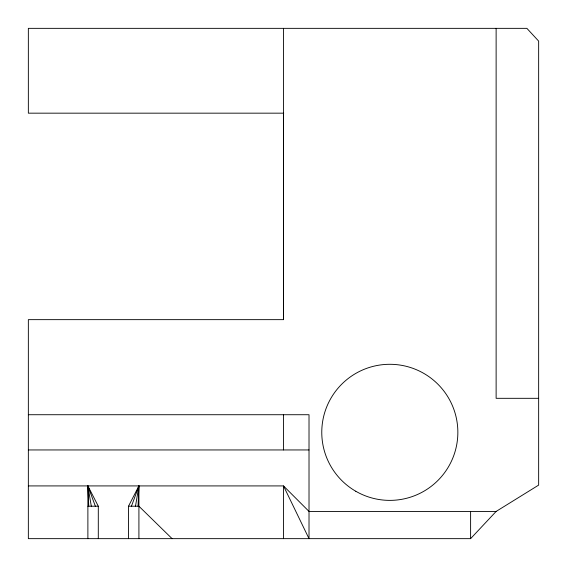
<?xml version="1.0" encoding="UTF-8"?>
<svg xmlns="http://www.w3.org/2000/svg" width="567" height="567" viewBox="0 0 567 567"><rect width="100%" height="100%" fill="white"/><g stroke="black" fill="none" stroke-linecap="round" stroke-linejoin="round"><path stroke-width="0.85" d="M138.043 506.218L138.915 485.919L128.503 506.218L128.503 538.65M135.499 506.218L138.915 485.919L131.445 506.218M283.5 28.35L283.5 319.646L28.35 319.646L28.35 538.65L470.61 538.65L496.125 511.434L538.65 485.104L538.65 41.108L526.878 28.35L28.35 28.35L28.35 113.173L283.706 113.166M538.65 398.317L496.125 398.317L496.125 28.35M28.35 414.725L309.015 414.725L309.015 538.65L283.5 485.919L28.35 485.919M28.35 449.95L309.015 449.95M87.885 506.218L98.297 506.218L98.297 538.65M128.503 506.218L138.915 506.218L172.085 538.65M496.125 511.434L309.015 511.434L283.5 485.919L283.5 538.65M87.885 538.65L87.885 485.919L98.297 506.218M88.757 506.218L87.885 485.919L95.355 506.218M87.885 485.919L91.301 506.218M283.422 113.173L283.5 319.646M470.61 511.434L470.61 538.65M283.5 414.725L283.5 449.95M138.915 485.919L138.915 538.65M355.793 491.263A68.04 68.04 0 0 0 457.853 432.337A68.04 68.04 0 0 0 355.793 373.412A68.04 68.04 0 0 0 355.793 491.263"/></g></svg>
